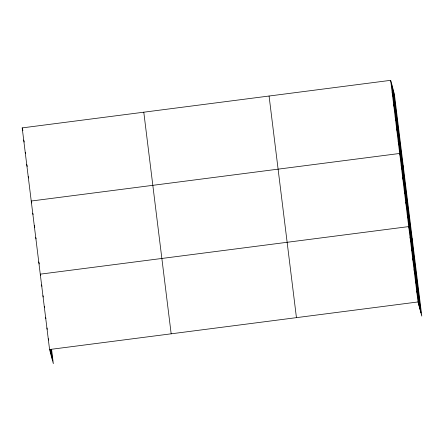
<?xml version="1.0" encoding="UTF-8"?>
<svg xmlns="http://www.w3.org/2000/svg" width="444" height="444" viewBox="0 0 444 444"><rect width="100%" height="100%" fill="white"/><g stroke="black" fill="none" stroke-linecap="round" stroke-linejoin="round"><path stroke-width="0.67" d="M51.598 349.539L53.341 363.669L49.573 349.511L22.2 127.894L390.659 80.331L394.427 94.489L421.8 316.106L418.032 301.948L390.659 80.331M49.573 349.511L418.032 301.948M392.163 92.519L393.218 96.481M393.673 104.712L394.722 108.669M395.177 116.9L396.231 120.857M396.681 129.087L397.735 133.05M398.185 141.275L399.239 145.238M403.457 167.621L399.694 153.463L31.235 201.027L31.763 203.008M401.198 165.651L402.253 169.614M402.702 177.844L403.757 181.801M404.207 190.032L405.261 193.989M405.716 202.22L406.771 206.183M407.22 214.408L408.275 218.37M412.493 240.753L408.724 226.595L40.265 274.159L40.62 275.48M410.056 237.362L411.111 241.32M411.383 248.124L412.437 252.087M412.715 258.891L413.769 262.848M414.047 269.652L415.096 273.615M415.373 280.419L416.428 284.376M416.705 291.181L417.76 295.143M22.2 127.894L22.905 130.536M23.704 140.082L24.231 142.063M25.214 152.275L25.563 153.591M26.718 164.463L27.245 166.445M28.222 176.651L28.571 177.972M32.739 213.214L33.089 214.535M34.244 225.408L34.771 227.384M35.748 237.596L36.103 238.916M38.761 261.971L39.288 263.952M41.597 284.926L41.947 286.247M42.924 295.687L43.279 297.008M44.256 306.454L44.605 307.775M45.582 317.216L45.937 318.537M46.914 327.983L47.264 329.298M48.246 338.744L48.596 340.065M393.534 91.125L420.906 312.737M392.607 87.657L419.98 309.274M391.713 84.293L419.086 305.905M269.07 96.026L296.442 317.643M143.789 112.199L171.168 333.81M51.116 349.539L52.448 360.3M50.61 349.434L51.521 356.837M50.128 349.434L50.627 353.468"/></g></svg>
